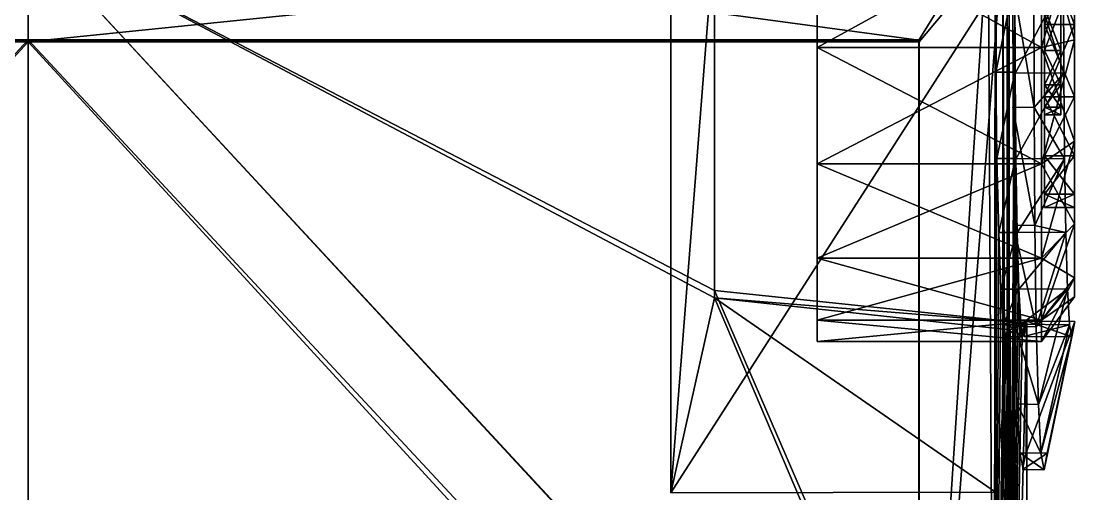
# Model space of a CAD drawing. Extents: x -2.47 to 2.47, y -4.22 to 4.99.
# Drawn here: x -0.014 to 2.096, y -2.962 to -2.016 of the extents above; entities that cross this region are included whole.
import ezdxf

# ---------------------------------------------------------------- set-up
doc = ezdxf.new("R2010")
doc.units = 0

msp = doc.modelspace()

# ---------------------------------------------------------------- linework, layer by layer
for points in [[(1.5803, -2.0695, 1.3927), (1.5803, -1.5904, 1.3083), (1.5803, -1.2776, 0.9355)], [(1.5803, -2.0695, 1.3927), (1.5803, -1.2776, 0.9355), (1.5803, -1.5904, 0.0762)], [(1.5803, -2.0695, 1.3927), (1.5803, -1.8225, 1.3927), (1.5803, -1.5904, 1.3083)], [(1.5803, -1.5904, 0.0762), (1.5803, -1.8225, -0.0083), (1.5803, -2.0695, -0.0083)], [(1.5803, -1.5904, 0.0762), (1.5803, -2.0695, -0.0083), (1.5803, -2.4909, 0.235)], [(1.5803, -2.0695, 1.3927), (1.5803, -1.5904, 0.0762), (1.5803, -2.4909, 0.235)], [(2.068, -2.1436, 0.5264), (2.068, -1.8171, 0.4689), (2.068, -1.7037, 0.7804)], [(2.068, -2.1436, 0.5264), (2.068, -1.7037, 0.7804), (2.068, -1.9908, 0.9462)], [(-1.7836, -2.0543, 1.9395), (-1.9227, -1.8297, 1.9758), (0, -1.8135, 1.9599)], [(-1.7836, -2.0543, 1.9395), (0, -1.8135, 1.9599), (0, -2.0556, 1.9394)], [(0, -1.8428, 2.0004), (0, -2.0556, 1.9394), (0, -1.8135, 1.9599)], [(1.7836, -2.0543, 1.9395), (0, -2.0556, 1.9394), (0, -1.8135, 1.9599)], [(1.7836, -2.0543, 1.9395), (0, -1.8135, 1.9599), (1.9227, -1.8297, 1.9758)], [(1.5803, -1.8225, -0.0083), (2.0298, -1.8225, -0.0083), (2.0298, -2.0695, -0.0083)], [(1.5803, -1.8225, -0.0083), (2.0298, -2.0695, -0.0083), (1.5803, -2.0695, -0.0083)], [(1.5803, -2.0695, 1.3927), (2.0298, -2.0695, 1.3927), (2.0298, -1.8225, 1.3927)], [(1.5803, -2.0695, 1.3927), (2.0298, -1.8225, 1.3927), (1.5803, -1.8225, 1.3927)], [(1.7834, -3.9629, 1.7561), (1.7836, -2.0543, 1.9395), (1.9227, -1.8297, 1.9758)], [(1.7834, -3.9629, 1.7561), (1.9227, -1.8297, 1.9758), (1.935, -3.97, 1.7622)], [(1.935, -3.97, 1.7622), (1.9227, -1.8297, 1.9758), (1.9367, -1.8341, 1.4633)], [(1.935, -3.97, 1.7622), (1.9367, -1.8341, 1.4633), (1.9366, -1.9338, 1.4764)], [(2.0298, -2.0695, 1.3927), (2.0953, -1.8381, 1.3044), (2.0298, -1.8225, 1.3927)], [(2.0298, -1.8225, -0.0083), (2.0953, -1.8381, 0.08), (2.0953, -2.054, 0.08)], [(2.0298, -1.8225, -0.0083), (2.0953, -2.054, 0.08), (2.0298, -2.0695, -0.0083)], [(2.068, -2.1436, 0.5264), (2.068, -1.9908, 0.4382), (2.068, -1.8171, 0.4689)], [(0, -1.8428, 0.4116), (0, -4, 0.4116), (-2, -4, 0.4116)], [(-1.3748, -2.5553, 0.4116), (0, -1.8428, 0.4116), (-2, -4, 0.4116)], [(-1.9708, -3.9712, 0.4401), (0, -3.9646, 0.4469), (0, -1.8428, 0.4616)], [(-1.3748, -2.5697, 0.4464), (-1.9708, -3.9712, 0.4401), (0, -1.8428, 0.4616)], [(0, -2.0581, 1.9893), (-1.9518, -1.8428, 2.0004), (-1.9519, -1.8576, 1.9996)], [(0, -2.0581, 1.9893), (0, -1.8428, 2.0004), (-1.9518, -1.8428, 2.0004)], [(0, -1.8428, 0.4616), (-1.3748, -1.8427, 0.4511), (-1.3748, -2.5697, 0.4464)], [(-1.3748, -2.5553, 0.4116), (-1.3748, -1.8428, 0.4116), (0, -1.8428, 0.4116)], [(1.3748, -2.5697, 0.4464), (1.3748, -1.8427, 0.4511), (0, -1.8428, 0.4616)], [(0, -1.8428, 2.0004), (0, -2.0581, 1.9893), (0, -2.0556, 1.9394)], [(0, -4, 0.4116), (0, -1.8428, 0.4116), (0, -1.8428, 0.4616)], [(0, -4, 0.4116), (0, -1.8428, 0.4616), (0, -3.9646, 0.4469)], [(1.9519, -1.8576, 1.9996), (0, -1.8428, 2.0004), (0, -2.0581, 1.9893)], [(0, -1.8428, 0.4616), (0, -3.9646, 0.4469), (1.9708, -3.9712, 0.4401)], [(1.3748, -2.5697, 0.4464), (0, -1.8428, 0.4616), (1.9708, -3.9712, 0.4401)], [(0, -1.8428, 0.4116), (1.3748, -1.8428, 0.4116), (1.3748, -2.5553, 0.4116)], [(2, -4, 0.4116), (0, -4, 0.4116), (0, -1.8428, 0.4116)], [(1.3748, -2.5553, 0.4116), (2, -4, 0.4116), (0, -1.8428, 0.4116)], [(1.3748, -1.8427, 0.4511), (1.2871, -1.9462, 1.5025), (1.2871, -2.9603, 1.4987)], [(1.3748, -1.8427, 0.4511), (1.2871, -2.9603, 1.4987), (1.3748, -2.5697, 0.4464)], [(1.3748, -1.8427, 0.4511), (1.3748, -2.5697, 0.4464), (1.3748, -2.5553, 0.4116)], [(1.3748, -1.8427, 0.4511), (1.3748, -2.5553, 0.4116), (1.3748, -1.8428, 0.4116)], [(1.9607, -4, 1.7859), (1.9607, -1.8472, 1.9965), (1.9519, -1.8576, 1.9996)], [(1.9646, -4, 1.7771), (1.9645, -1.8428, 1.988), (1.9607, -1.8472, 1.9965)], [(1.9646, -4, 1.7771), (1.9607, -1.8472, 1.9965), (1.9607, -4, 1.7859)], [(1.9763, -1.8428, 1.4645), (1.9645, -1.8428, 1.988), (1.9646, -4, 1.7771)], [(1.9758, -1.9338, 1.4764), (1.9763, -1.8428, 1.4645), (1.9646, -4, 1.7771)], [(2.0298, -2.0695, 1.3927), (2.0953, -2.054, 1.3044), (2.0953, -1.8381, 1.3044)], [(2.0953, -2.054, 1.3044), (2.0953, -1.869, 1.1289), (2.0953, -1.8381, 1.3044)], [(2.0953, -1.8381, 0.08), (2.0953, -1.869, 0.2555), (2.0953, -2.023, 0.2555)], [(2.0953, -1.8381, 0.08), (2.0953, -2.023, 0.2555), (2.0953, -2.054, 0.08)], [(-1.9519, -1.8576, 1.9996), (-1.7844, -2.0581, 1.9893), (0, -2.0581, 1.9893)], [(0, -2.0581, 1.9893), (1.7844, -2.0581, 1.9893), (1.9519, -1.8576, 1.9996)], [(1.7844, -4, 1.7896), (1.9518, -4, 1.7896), (1.9519, -1.8576, 1.9996)], [(1.7844, -4, 1.7896), (1.9519, -1.8576, 1.9996), (1.7844, -2.0581, 1.9893)], [(1.9607, -4, 1.7859), (1.9519, -1.8576, 1.9996), (1.9518, -4, 1.7896)], [(2.0953, -1.869, 0.2555), (2.0352, -1.869, 0.2555), (2.0352, -2.023, 0.2555)], [(2.0953, -1.869, 0.2555), (2.0352, -2.023, 0.2555), (2.0953, -2.023, 0.2555)], [(2.0953, -2.023, 1.1289), (2.0352, -2.023, 1.1289), (2.0352, -1.869, 1.1289)], [(2.0953, -2.023, 1.1289), (2.0352, -1.869, 1.1289), (2.0953, -1.869, 1.1289)], [(2.0352, -2.023, 1.1289), (2.0352, -1.9012, 0.9462), (2.0352, -1.869, 1.1289)], [(2.0352, -1.869, 0.2555), (2.0352, -1.9908, 0.4382), (2.0352, -2.023, 0.2555)], [(2.0953, -2.054, 1.3044), (2.0953, -2.023, 1.1289), (2.0953, -1.869, 1.1289)], [(2.0352, -2.023, 1.1289), (2.0352, -1.9908, 0.9462), (2.0352, -1.9012, 0.9462)], [(1.935, -3.97, 1.7622), (1.9366, -1.9338, 1.4764), (1.9378, -2.1187, 1.4521)], [(1.9378, -2.1187, 1.4521), (1.9366, -1.9338, 1.4764), (1.9758, -1.9338, 1.4764)], [(1.9378, -2.1187, 1.4521), (1.9758, -1.9338, 1.4764), (1.976, -2.1187, 1.4521)], [(1.976, -2.1187, 1.4521), (1.9758, -1.9338, 1.4764), (1.9646, -4, 1.7771)], [(1.9717, -1.9356, 1.7151), (1.9719, -2.1887, 1.6822), (2.0145, -2.1895, 1.6843)], [(1.9717, -1.9356, 1.7151), (2.0145, -2.1895, 1.6843), (2.0143, -1.9364, 1.7171)], [(1.9775, -2.1198, 1.4284), (1.977, -1.9357, 1.4523), (2.0736, -1.9365, 1.4544)], [(1.9775, -2.1198, 1.4284), (2.0736, -1.9365, 1.4544), (2.0741, -2.1206, 1.4304)], [(2.0741, -2.1206, 1.4304), (2.0736, -1.9365, 1.4544), (2.0143, -1.9364, 1.7171)], [(2.0741, -2.1206, 1.4304), (2.0143, -1.9364, 1.7171), (2.0145, -2.1895, 1.6843)], [(1.9389, -1.9461, 1.4995), (1.9375, -2.959, 1.4955), (1.2871, -2.9603, 1.4987)], [(1.9389, -1.9461, 1.4995), (1.2871, -2.9603, 1.4987), (1.2871, -1.9462, 1.5025)], [(2.0352, -2.1677, 1.0763), (2.0352, -2.075, 0.9156), (2.0352, -1.9908, 0.9462)], [(2.0352, -2.1677, 1.0763), (2.0352, -1.9908, 0.9462), (2.0352, -2.023, 1.1289)], [(2.0352, -2.023, 0.2555), (2.0352, -1.9908, 0.4382), (2.0352, -2.075, 0.4689)], [(2.0352, -2.075, 0.9156), (2.068, -2.075, 0.9156), (2.068, -1.9908, 0.9462)], [(2.0352, -2.075, 0.9156), (2.068, -1.9908, 0.9462), (2.0352, -1.9908, 0.9462)], [(2.0352, -1.9908, 0.4382), (2.068, -1.9908, 0.4382), (2.068, -2.075, 0.4689)], [(2.0352, -1.9908, 0.4382), (2.068, -2.075, 0.4689), (2.0352, -2.075, 0.4689)], [(2.068, -2.1436, 0.5264), (2.068, -2.075, 0.4689), (2.068, -1.9908, 0.4382)], [(2.068, -1.9908, 0.9462), (2.068, -2.075, 0.9156), (2.068, -2.1436, 0.858)], [(2.068, -1.9908, 0.9462), (2.068, -2.1436, 0.858), (2.068, -2.1436, 0.5264)], [(2.0953, -2.023, 0.2555), (2.0352, -2.023, 0.2555), (2.0352, -2.1677, 0.3082)], [(2.0953, -2.023, 0.2555), (2.0352, -2.1677, 0.3082), (2.0953, -2.1677, 0.3082)], [(2.0953, -2.1677, 1.0763), (2.0352, -2.1677, 1.0763), (2.0352, -2.023, 1.1289)], [(2.0953, -2.1677, 1.0763), (2.0352, -2.023, 1.1289), (2.0953, -2.023, 1.1289)], [(2.0352, -2.023, 0.2555), (2.0352, -2.075, 0.4689), (2.0352, -2.1677, 0.3082)], [(2.0953, -2.2568, 1.2306), (2.0953, -2.1677, 1.0763), (2.0953, -2.023, 1.1289)], [(2.0953, -2.2568, 1.2306), (2.0953, -2.023, 1.1289), (2.0953, -2.054, 1.3044)], [(2.0953, -2.054, 0.08), (2.0953, -2.023, 0.2555), (2.0953, -2.1677, 0.3082)], [(0, -2.0541, 1.9377), (0, -3.9705, 1.7527), (-1.7844, -3.9705, 1.7527)], [(0, -2.0541, 1.9377), (-1.7844, -3.9705, 1.7527), (-1.7844, -2.0541, 1.9377)], [(-1.7844, -2.0581, 1.9775), (0, -2.0581, 1.9775), (0, -2.0541, 1.9377)], [(-1.7844, -2.0581, 1.9775), (0, -2.0541, 1.9377), (-1.7844, -2.0541, 1.9377)], [(0, -2.0581, 1.9893), (-1.7844, -2.0581, 1.9893), (-1.7836, -2.0543, 1.9395)], [(0, -2.0581, 1.9775), (-1.7844, -2.0581, 1.9775), (-1.7844, -4.0002, 1.7795)], [(0, -2.0581, 1.9775), (-1.7844, -4.0002, 1.7795), (0, -4.0002, 1.7795)], [(0, -2.0581, 1.9893), (-1.7836, -2.0543, 1.9395), (0, -2.0556, 1.9394)], [(0, -2.0581, 1.9775), (0, -3.9705, 1.7527), (0, -2.0541, 1.9377)], [(0, -2.0541, 1.9377), (1.7844, -2.0541, 1.9377), (1.7844, -3.9705, 1.7527)], [(0, -2.0541, 1.9377), (1.7844, -3.9705, 1.7527), (0, -3.9705, 1.7527)], [(1.7844, -2.0581, 1.9775), (1.7844, -2.0541, 1.9377), (0, -2.0541, 1.9377)], [(1.7844, -2.0581, 1.9775), (0, -2.0541, 1.9377), (0, -2.0581, 1.9775)], [(0, -2.0581, 1.9893), (0, -2.0556, 1.9394), (1.7836, -2.0543, 1.9395)], [(0, -2.0581, 1.9893), (1.7836, -2.0543, 1.9395), (1.7844, -2.0581, 1.9893)], [(0, -2.0581, 1.9775), (0, -4.0002, 1.7795), (0, -3.9705, 1.7527)], [(0, -2.0581, 1.9775), (0, -4.0002, 1.7795), (1.7844, -4.0002, 1.7795)], [(0, -2.0581, 1.9775), (1.7844, -4.0002, 1.7795), (1.7844, -2.0581, 1.9775)], [(1.7844, -2.0581, 1.9893), (1.7836, -2.0543, 1.9395), (1.7834, -3.9629, 1.7561)], [(1.7844, -2.0581, 1.9893), (1.7834, -3.9629, 1.7561), (1.7844, -4, 1.7896)], [(1.7844, -4.0002, 1.7795), (1.7844, -3.9705, 1.7527), (1.7844, -2.0541, 1.9377)], [(1.7844, -4.0002, 1.7795), (1.7844, -2.0541, 1.9377), (1.7844, -2.0581, 1.9775)], [(2.0298, -2.3017, 1.3083), (2.0953, -2.2568, 1.2306), (2.0953, -2.054, 1.3044)], [(2.0298, -2.3017, 1.3083), (2.0953, -2.054, 1.3044), (2.0298, -2.0695, 1.3927)], [(2.0298, -2.0695, -0.0083), (2.0953, -2.054, 0.08), (2.0953, -2.2568, 0.1539)], [(2.0953, -2.054, 0.08), (2.0953, -2.1677, 0.3082), (2.0953, -2.2568, 0.1539)], [(1.5803, -2.4909, 1.1495), (1.5803, -2.3017, 1.3083), (1.5803, -2.0695, 1.3927)], [(1.5803, -2.0695, -0.0083), (1.5803, -2.3017, 0.0762), (1.5803, -2.4909, 0.235)], [(1.5803, -2.6573, 0.6922), (1.5803, -2.4909, 1.1495), (1.5803, -2.0695, 1.3927)], [(1.5803, -2.4909, 0.235), (1.5803, -2.6573, 0.6922), (1.5803, -2.0695, 1.3927)], [(1.5803, -2.0695, -0.0083), (2.0298, -2.0695, -0.0083), (2.0298, -2.3017, 0.0762)], [(1.5803, -2.0695, -0.0083), (2.0298, -2.3017, 0.0762), (1.5803, -2.3017, 0.0762)], [(1.5803, -2.3017, 1.3083), (2.0298, -2.3017, 1.3083), (2.0298, -2.0695, 1.3927)], [(1.5803, -2.3017, 1.3083), (2.0298, -2.0695, 1.3927), (1.5803, -2.0695, 1.3927)], [(2.0298, -2.0695, -0.0083), (2.0953, -2.2568, 0.1539), (2.0298, -2.3017, 0.0762)], [(2.0352, -2.2857, 0.9773), (2.0352, -2.1436, 0.858), (2.0352, -2.075, 0.9156)], [(2.0352, -2.2857, 0.9773), (2.0352, -2.075, 0.9156), (2.0352, -2.1677, 1.0763)], [(2.0352, -2.1677, 0.3082), (2.0352, -2.075, 0.4689), (2.0352, -2.1436, 0.5264)], [(2.0352, -2.075, 0.4689), (2.068, -2.075, 0.4689), (2.068, -2.1436, 0.5264)], [(2.0352, -2.075, 0.4689), (2.068, -2.1436, 0.5264), (2.0352, -2.1436, 0.5264)], [(2.0352, -2.1436, 0.858), (2.068, -2.1436, 0.858), (2.068, -2.075, 0.9156)], [(2.0352, -2.1436, 0.858), (2.068, -2.075, 0.9156), (2.0352, -2.075, 0.9156)], [(1.935, -3.97, 1.7622), (1.9378, -2.1187, 1.4521), (1.9403, -2.291, 1.3807)], [(1.9403, -2.291, 1.3807), (1.9378, -2.1187, 1.4521), (1.976, -2.1187, 1.4521)], [(1.9403, -2.291, 1.3807), (1.976, -2.1187, 1.4521), (1.9772, -2.291, 1.3807)], [(1.9772, -2.291, 1.3807), (1.976, -2.1187, 1.4521), (1.9646, -4, 1.7771)], [(1.9791, -2.2914, 1.3582), (1.9775, -2.1198, 1.4284), (2.0741, -2.1206, 1.4304)], [(1.9791, -2.2914, 1.3582), (2.0741, -2.1206, 1.4304), (2.0757, -2.2922, 1.3603)], [(2.0757, -2.2922, 1.3603), (2.0741, -2.1206, 1.4304), (2.0145, -2.1895, 1.6843)], [(2.0352, -2.3627, 0.8439), (2.0352, -2.1884, 0.7804), (2.0352, -2.1436, 0.858)], [(2.0352, -2.3627, 0.8439), (2.0352, -2.1436, 0.858), (2.0352, -2.2857, 0.9773)], [(2.0352, -2.1677, 0.3082), (2.0352, -2.1436, 0.5264), (2.0352, -2.2857, 0.4072)], [(2.0352, -2.2857, 0.4072), (2.0352, -2.1436, 0.5264), (2.0352, -2.1884, 0.604)], [(2.0352, -2.1884, 0.7804), (2.068, -2.1884, 0.7804), (2.068, -2.1436, 0.858)], [(2.0352, -2.1884, 0.7804), (2.068, -2.1436, 0.858), (2.0352, -2.1436, 0.858)], [(2.0352, -2.1436, 0.5264), (2.068, -2.1436, 0.5264), (2.068, -2.1884, 0.604)], [(2.0352, -2.1436, 0.5264), (2.068, -2.1884, 0.604), (2.0352, -2.1884, 0.604)], [(2.068, -2.1436, 0.858), (2.068, -2.1884, 0.7804), (2.068, -2.204, 0.6922)], [(2.068, -2.204, 0.6922), (2.068, -2.1884, 0.604), (2.068, -2.1436, 0.5264)], [(2.068, -2.1436, 0.858), (2.068, -2.204, 0.6922), (2.068, -2.1436, 0.5264)], [(2.0953, -2.1677, 0.3082), (2.0352, -2.1677, 0.3082), (2.0352, -2.2857, 0.4072)], [(2.0953, -2.1677, 0.3082), (2.0352, -2.2857, 0.4072), (2.0953, -2.2857, 0.4072)], [(2.0953, -2.2857, 0.9773), (2.0352, -2.2857, 0.9773), (2.0352, -2.1677, 1.0763)], [(2.0953, -2.2857, 0.9773), (2.0352, -2.1677, 1.0763), (2.0953, -2.1677, 1.0763)], [(2.0953, -2.4222, 1.0918), (2.0953, -2.2857, 0.9773), (2.0953, -2.1677, 1.0763)], [(2.0953, -2.4222, 1.0918), (2.0953, -2.1677, 1.0763), (2.0953, -2.2568, 1.2306)], [(2.0953, -2.2568, 0.1539), (2.0953, -2.1677, 0.3082), (2.0953, -2.2857, 0.4072)], [(1.9719, -2.1887, 1.6822), (1.9736, -2.4245, 1.5858), (2.0161, -2.4253, 1.5878)], [(1.9719, -2.1887, 1.6822), (2.0161, -2.4253, 1.5878), (2.0145, -2.1895, 1.6843)], [(2.0757, -2.2922, 1.3603), (2.0145, -2.1895, 1.6843), (2.0161, -2.4253, 1.5878)], [(2.0352, -2.2857, 0.4072), (2.0352, -2.1884, 0.604), (2.0352, -2.3627, 0.5406)], [(2.0352, -2.3627, 0.5406), (2.0352, -2.1884, 0.604), (2.0352, -2.204, 0.6922)], [(2.0352, -2.3895, 0.6922), (2.0352, -2.204, 0.6922), (2.0352, -2.1884, 0.7804)], [(2.0352, -2.3895, 0.6922), (2.0352, -2.1884, 0.7804), (2.0352, -2.3627, 0.8439)], [(2.0352, -2.204, 0.6922), (2.068, -2.204, 0.6922), (2.068, -2.1884, 0.7804)], [(2.0352, -2.204, 0.6922), (2.068, -2.1884, 0.7804), (2.0352, -2.1884, 0.7804)], [(2.0352, -2.1884, 0.604), (2.068, -2.1884, 0.604), (2.068, -2.204, 0.6922)], [(2.0352, -2.1884, 0.604), (2.068, -2.204, 0.6922), (2.0352, -2.204, 0.6922)], [(2.0352, -2.3627, 0.5406), (2.0352, -2.204, 0.6922), (2.0352, -2.3895, 0.6922)], [(2.0298, -2.4909, 1.1495), (2.0953, -2.4222, 1.0918), (2.0953, -2.2568, 1.2306)], [(2.0298, -2.4909, 1.1495), (2.0953, -2.2568, 1.2306), (2.0298, -2.3017, 1.3083)], [(2.0298, -2.3017, 0.0762), (2.0953, -2.2568, 0.1539), (2.0953, -2.4222, 0.2926)], [(2.0953, -2.2568, 0.1539), (2.0953, -2.2857, 0.4072), (2.0953, -2.4222, 0.2926)], [(1.935, -3.97, 1.7622), (1.9403, -2.291, 1.3807), (1.9438, -2.439, 1.2672)], [(1.9438, -2.439, 1.2672), (1.9403, -2.291, 1.3807), (1.9772, -2.291, 1.3807)], [(1.9438, -2.439, 1.2672), (1.9772, -2.291, 1.3807), (1.9794, -2.439, 1.2672)], [(1.9794, -2.439, 1.2672), (1.9772, -2.291, 1.3807), (1.9646, -4, 1.7771)], [(1.9816, -2.4387, 1.2466), (1.9791, -2.2914, 1.3582), (2.0757, -2.2922, 1.3603)], [(1.9816, -2.4387, 1.2466), (2.0757, -2.2922, 1.3603), (2.0782, -2.4395, 1.2487)], [(2.0782, -2.4395, 1.2487), (2.0757, -2.2922, 1.3603), (2.0161, -2.4253, 1.5878)], [(2.0953, -2.3627, 0.8439), (2.0352, -2.3627, 0.8439), (2.0352, -2.2857, 0.9773)], [(2.0953, -2.3627, 0.8439), (2.0352, -2.2857, 0.9773), (2.0953, -2.2857, 0.9773)], [(2.0953, -2.2857, 0.4072), (2.0352, -2.2857, 0.4072), (2.0352, -2.3627, 0.5406)], [(2.0953, -2.2857, 0.4072), (2.0352, -2.3627, 0.5406), (2.0953, -2.3627, 0.5406)], [(2.0953, -2.5302, 0.9048), (2.0953, -2.3627, 0.8439), (2.0953, -2.2857, 0.9773)], [(2.0953, -2.5302, 0.9048), (2.0953, -2.2857, 0.9773), (2.0953, -2.4222, 1.0918)], [(2.0953, -2.4222, 0.2926), (2.0953, -2.2857, 0.4072), (2.0953, -2.3627, 0.5406)], [(1.5803, -2.3017, 0.0762), (2.0298, -2.3017, 0.0762), (2.0298, -2.4909, 0.235)], [(1.5803, -2.3017, 0.0762), (2.0298, -2.4909, 0.235), (1.5803, -2.4909, 0.235)], [(1.5803, -2.4909, 1.1495), (2.0298, -2.4909, 1.1495), (2.0298, -2.3017, 1.3083)], [(1.5803, -2.4909, 1.1495), (2.0298, -2.3017, 1.3083), (1.5803, -2.3017, 1.3083)], [(2.0298, -2.3017, 0.0762), (2.0953, -2.4222, 0.2926), (2.0298, -2.4909, 0.235)], [(2.0953, -2.3895, 0.6922), (2.0352, -2.3895, 0.6922), (2.0352, -2.3627, 0.8439)], [(2.0953, -2.3895, 0.6922), (2.0352, -2.3627, 0.8439), (2.0953, -2.3627, 0.8439)], [(2.0953, -2.3627, 0.5406), (2.0352, -2.3627, 0.5406), (2.0352, -2.3895, 0.6922)], [(2.0953, -2.3627, 0.5406), (2.0352, -2.3895, 0.6922), (2.0953, -2.3895, 0.6922)], [(2.0953, -2.4222, 0.2926), (2.0953, -2.3627, 0.5406), (2.0953, -2.5302, 0.4796)], [(2.0953, -2.5302, 0.4796), (2.0953, -2.3627, 0.5406), (2.0953, -2.3895, 0.6922)], [(2.0953, -2.5677, 0.6922), (2.0953, -2.3895, 0.6922), (2.0953, -2.3627, 0.8439)], [(2.0953, -2.5677, 0.6922), (2.0953, -2.3627, 0.8439), (2.0953, -2.5302, 0.9048)], [(2.0953, -2.5302, 0.4796), (2.0953, -2.3895, 0.6922), (2.0953, -2.5677, 0.6922)], [(1.9736, -2.4245, 1.5858), (1.9766, -2.627, 1.4324), (2.0191, -2.6278, 1.4344)], [(1.9736, -2.4245, 1.5858), (2.0191, -2.6278, 1.4344), (2.0161, -2.4253, 1.5878)], [(2.0782, -2.4395, 1.2487), (2.0161, -2.4253, 1.5878), (2.0191, -2.6278, 1.4344)], [(2.0298, -2.6144, 0.9355), (2.0953, -2.5302, 0.9048), (2.0953, -2.4222, 1.0918)], [(2.0298, -2.6144, 0.9355), (2.0953, -2.4222, 1.0918), (2.0298, -2.4909, 1.1495)], [(2.0298, -2.4909, 0.235), (2.0953, -2.4222, 0.2926), (2.0953, -2.5302, 0.4796)], [(1.935, -3.97, 1.7622), (1.9438, -2.439, 1.2672), (1.9482, -2.5525, 1.1192)], [(1.9482, -2.5525, 1.1192), (1.9438, -2.439, 1.2672), (1.9794, -2.439, 1.2672)], [(1.9482, -2.5525, 1.1192), (1.9794, -2.439, 1.2672), (1.9825, -2.5525, 1.1192)], [(1.9646, -4, 1.7771), (1.9825, -2.5525, 1.1192), (1.9794, -2.439, 1.2672)], [(1.9849, -2.5518, 1.1012), (1.9816, -2.4387, 1.2466), (2.0782, -2.4395, 1.2487)], [(1.9849, -2.5518, 1.1012), (2.0782, -2.4395, 1.2487), (2.0815, -2.5526, 1.1032)], [(2.0815, -2.5526, 1.1032), (2.0782, -2.4395, 1.2487), (2.0191, -2.6278, 1.4344)], [(1.5803, -2.6573, 0.6922), (1.5803, -2.6144, 0.9355), (1.5803, -2.4909, 1.1495)], [(1.5803, -2.4909, 0.235), (1.5803, -2.6144, 0.4489), (1.5803, -2.6573, 0.6922)], [(1.5803, -2.6144, 0.9355), (2.0298, -2.6144, 0.9355), (2.0298, -2.4909, 1.1495)], [(1.5803, -2.6144, 0.9355), (2.0298, -2.4909, 1.1495), (1.5803, -2.4909, 1.1495)], [(1.5803, -2.4909, 0.235), (2.0298, -2.4909, 0.235), (2.0298, -2.6144, 0.4489)], [(1.5803, -2.4909, 0.235), (2.0298, -2.6144, 0.4489), (1.5803, -2.6144, 0.4489)], [(2.0298, -2.4909, 0.235), (2.0953, -2.5302, 0.4796), (2.0298, -2.6144, 0.4489)], [(2.0298, -2.6144, 0.4489), (2.0953, -2.5302, 0.4796), (2.0953, -2.5677, 0.6922)], [(2.0298, -2.6573, 0.6922), (2.0953, -2.5677, 0.6922), (2.0953, -2.5302, 0.9048)], [(2.0298, -2.6573, 0.6922), (2.0953, -2.5302, 0.9048), (2.0298, -2.6144, 0.9355)], [(1.9482, -2.5525, 1.1192), (1.9531, -2.6239, 0.9469), (1.935, -3.97, 1.7622)], [(1.9531, -2.6239, 0.9469), (1.9482, -2.5525, 1.1192), (1.9825, -2.5525, 1.1192)], [(1.9531, -2.6239, 0.9469), (1.9825, -2.5525, 1.1192), (1.9862, -2.6239, 0.9469)], [(1.9646, -4, 1.7771), (1.9862, -2.6239, 0.9469), (1.9825, -2.5525, 1.1192)], [(1.9889, -2.6229, 0.9318), (1.9849, -2.5518, 1.1012), (2.0815, -2.5526, 1.1032)], [(1.9889, -2.6229, 0.9318), (2.0815, -2.5526, 1.1032), (2.0854, -2.6237, 0.9338)], [(2.0815, -2.5526, 1.1032), (2.0191, -2.6278, 1.4344), (2.0233, -2.7832, 1.2345)], [(2.0854, -2.6237, 0.9338), (2.0815, -2.5526, 1.1032), (2.0233, -2.7832, 1.2345)], [(1.3748, -2.5697, 0.4464), (1.2871, -2.9603, 1.4987), (1.9375, -2.959, 1.4955)], [(1.3748, -2.5553, 0.4116), (2, -2.6206, 0.4116), (2, -4, 0.4116)], [(2, -2.6206, 0.4116), (1.3748, -2.5553, 0.4116), (1.3748, -2.5697, 0.4464)], [(1.9708, -3.9712, 0.4401), (1.9665, -2.6342, 0.4444), (1.3748, -2.5697, 0.4464)], [(2, -2.6206, 0.4116), (1.3748, -2.5697, 0.4464), (1.9665, -2.6342, 0.4444)], [(1.3748, -2.5697, 0.4464), (1.9375, -2.959, 1.4955), (1.9665, -2.6342, 0.4444)], [(2.0298, -2.6144, 0.4489), (2.0953, -2.5677, 0.6922), (2.0298, -2.6573, 0.6922)], [(1.5803, -2.6573, 0.6922), (2.0298, -2.6573, 0.6922), (2.0298, -2.6144, 0.9355)], [(1.5803, -2.6573, 0.6922), (2.0298, -2.6144, 0.9355), (1.5803, -2.6144, 0.9355)], [(1.5803, -2.6144, 0.4489), (2.0298, -2.6144, 0.4489), (2.0298, -2.6573, 0.6922)], [(1.5803, -2.6144, 0.4489), (2.0298, -2.6573, 0.6922), (1.5803, -2.6573, 0.6922)], [(1.9999, -2.6168, 0.4318), (1.9938, -2.6471, 0.7499), (2.0904, -2.6479, 0.752)], [(1.9986, -2.8801, 0.4318), (1.9999, -2.6168, 0.4318), (2.0965, -2.6176, 0.4318)], [(1.9999, -2.6168, 0.4318), (2.0904, -2.6479, 0.752), (2.0965, -2.6176, 0.4318)], [(1.9631, -2.6239, 0.5771), (1.9665, -2.6342, 0.4444), (1.935, -3.97, 1.7622)], [(1.9582, -2.6482, 0.762), (1.9631, -2.6239, 0.5771), (1.935, -3.97, 1.7622)], [(1.9531, -2.6239, 0.9469), (1.9582, -2.6482, 0.762), (1.935, -3.97, 1.7622)], [(1.9665, -2.6342, 0.4444), (1.9708, -3.9712, 0.4401), (1.935, -3.97, 1.7622)], [(1.9582, -2.6482, 0.762), (1.9531, -2.6239, 0.9469), (1.9862, -2.6239, 0.9469)], [(1.9582, -2.6482, 0.762), (1.9862, -2.6239, 0.9469), (1.9909, -2.6482, 0.762)], [(1.9631, -2.6239, 0.5771), (1.9582, -2.6482, 0.762), (1.9909, -2.6482, 0.762)], [(1.9631, -2.6239, 0.5771), (1.9957, -2.6239, 0.5771), (2, -2.6206, 0.4116)], [(1.9665, -2.6342, 0.4444), (1.9631, -2.6239, 0.5771), (2, -2.6206, 0.4116)], [(1.9631, -2.6239, 0.5771), (1.9909, -2.6482, 0.762), (1.9957, -2.6239, 0.5771)], [(1.9646, -4, 1.7771), (2, -4, 0.4116), (2, -2.6206, 0.4116)], [(1.9646, -4, 1.7771), (2, -2.6206, 0.4116), (1.9909, -2.6482, 0.762)], [(1.9646, -4, 1.7771), (1.9909, -2.6482, 0.762), (1.9862, -2.6239, 0.9469)], [(1.9766, -2.627, 1.4324), (1.9807, -2.7824, 1.2325), (2.0233, -2.7832, 1.2345)], [(1.9766, -2.627, 1.4324), (2.0233, -2.7832, 1.2345), (2.0191, -2.6278, 1.4344)], [(1.9938, -2.6471, 0.7499), (1.9889, -2.6229, 0.9318), (2.0854, -2.6237, 0.9338)], [(2, -2.6206, 0.4116), (1.9957, -2.6239, 0.5771), (1.9909, -2.6482, 0.762)], [(1.9938, -2.6471, 0.7499), (2.0854, -2.6237, 0.9338), (2.0904, -2.6479, 0.752)], [(1.9986, -2.8801, 0.4318), (2.0965, -2.6176, 0.4318), (2.0411, -2.8809, 0.4318)], [(2.0854, -2.6237, 0.9338), (2.0233, -2.7832, 1.2345), (2.0283, -2.8809, 1.0018)], [(2.0904, -2.6479, 0.752), (2.0854, -2.6237, 0.9338), (2.0283, -2.8809, 1.0018)], [(2.0965, -2.6176, 0.4318), (2.0904, -2.6479, 0.752), (2.0346, -2.9142, 0.7519)], [(2.0965, -2.6176, 0.4318), (2.0346, -2.9142, 0.7519), (2.0411, -2.8809, 0.4318)], [(2.0904, -2.6479, 0.752), (2.0283, -2.8809, 1.0018), (2.0346, -2.9142, 0.7519)], [(1.9807, -2.7824, 1.2325), (1.9858, -2.8801, 0.9997), (2.0283, -2.8809, 1.0018)], [(1.9807, -2.7824, 1.2325), (2.0283, -2.8809, 1.0018), (2.0233, -2.7832, 1.2345)], [(1.9858, -2.8801, 0.9997), (1.9921, -2.9134, 0.7499), (2.0346, -2.9142, 0.7519)], [(1.9858, -2.8801, 0.9997), (2.0346, -2.9142, 0.7519), (2.0283, -2.8809, 1.0018)], [(1.9921, -2.9134, 0.7499), (1.9986, -2.8801, 0.4318), (2.0411, -2.8809, 0.4318)], [(1.9921, -2.9134, 0.7499), (2.0411, -2.8809, 0.4318), (2.0346, -2.9142, 0.7519)]]:
    msp.add_3dface(points)

doc.saveas('drawing.dxf')
